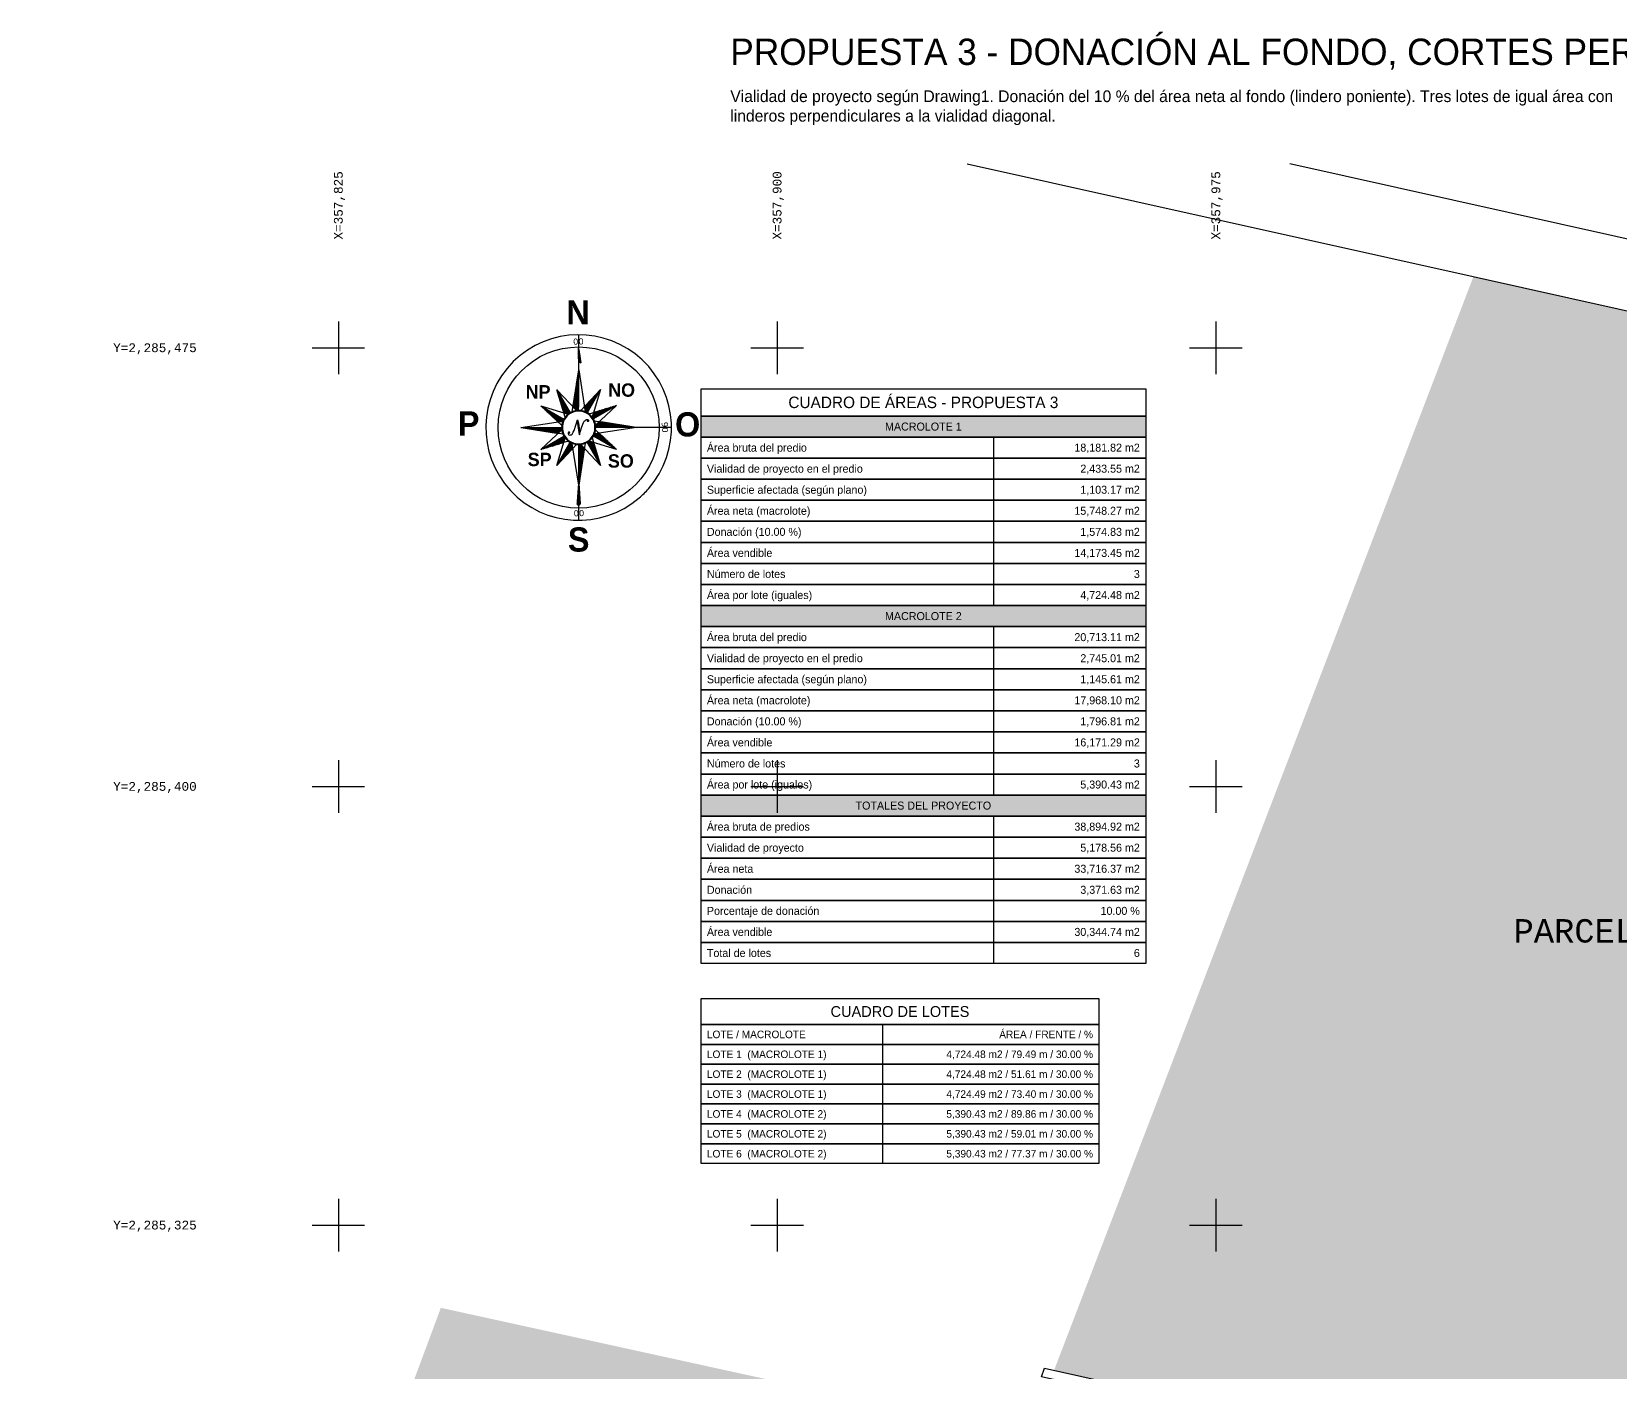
# Model space of a CAD drawing. Header units: metres. Extents: x 357773 to 359650, y 2285074 to 2285535.
# Drawn here: x 359072.6 to 359344.1, y 2285299.8 to 2285529 of the extents above; entities that cross this region are included whole.
import ezdxf
from ezdxf.enums import TextEntityAlignment as Align

# ---------------------------------------------------------------- set-up
doc = ezdxf.new("R2010")
doc.units = ezdxf.units.M
doc.header["$LTSCALE"] = 0.5
for name, color, linetype in [('_Textos', 7, 'Continuous'), ('CVL_RET_TX', 2, 'Continuous'), ('CVL_RETUTM', 8, 'Continuous'), ('NORTE', 253, 'Continuous'), ('TABLA_CONTENIDOS', 7, 'Continuous'), ('TEXTOS', 7, 'Continuous'), ('VIAL_ASFALTO', 8, 'Continuous'), ('ZONA PARCELADA', 7, 'Continuous')]:
    doc.layers.add(name, color=color, linetype=linetype)
doc.styles.add('MONOTXT4', font='monotxt4.shx')
doc.styles.add('ROMANC', font='verdana.ttf', dxfattribs={"height": 3})
doc.styles.add('ROMANTICBOLD', font='romb____.pfb', dxfattribs={"height": 10})

# ---------------------------------------------------------------- blocks, each defined once
blk = doc.blocks.new('TABLA_CONTENIDOS_P3')
at = {"layer": 'TABLA_CONTENIDOS', "transparency": 33554508}
for points in [[(0, -4.68), (76, -4.68), (76, -8.28), (0, -8.28)], [(0, -37.08), (76, -37.08), (76, -40.68), (0, -40.68)], [(0, -69.48), (76, -69.48), (76, -73.08), (0, -73.08)]]:
    blk.add_hatch(color=8, dxfattribs=at).paths.add_polyline_path(points)
at = {"layer": 'TABLA_CONTENIDOS'}
for p, q in [((50, -8.28), (50, -11.88)), ((50, -11.88), (50, -15.48)), ((50, -15.48), (50, -19.08)), ((50, -19.08), (50, -22.68)), ((50, -22.68), (50, -26.28)), ((50, -26.28), (50, -29.88)), ((50, -29.88), (50, -33.48)), ((50, -33.48), (50, -37.08)), ((50, -40.68), (50, -44.28)), ((50, -44.28), (50, -47.88)), ((50, -47.88), (50, -51.48)), ((50, -51.48), (50, -55.08)), ((50, -55.08), (50, -58.68)), ((50, -58.68), (50, -62.28)), ((50, -62.28), (50, -65.88)), ((50, -65.88), (50, -69.48)), ((50, -73.08), (50, -76.68)), ((50, -76.68), (50, -80.28)), ((50, -80.28), (50, -83.88)), ((50, -83.88), (50, -87.48)), ((50, -87.48), (50, -91.08)), ((50, -91.08), (50, -94.68)), ((50, -94.68), (50, -98.28))]:
    blk.add_line(p, q, dxfattribs=at)
for points in [[(0, 0), (76, 0), (76, -4.68), (0, -4.68)], [(0, -4.68), (76, -4.68), (76, -8.28), (0, -8.28)], [(0, -8.28), (76, -8.28), (76, -11.88), (0, -11.88)], [(0, -11.88), (76, -11.88), (76, -15.48), (0, -15.48)], [(0, -15.48), (76, -15.48), (76, -19.08), (0, -19.08)], [(0, -19.08), (76, -19.08), (76, -22.68), (0, -22.68)], [(0, -22.68), (76, -22.68), (76, -26.28), (0, -26.28)], [(0, -26.28), (76, -26.28), (76, -29.88), (0, -29.88)], [(0, -29.88), (76, -29.88), (76, -33.48), (0, -33.48)], [(0, -33.48), (76, -33.48), (76, -37.08), (0, -37.08)], [(0, -37.08), (76, -37.08), (76, -40.68), (0, -40.68)], [(0, -40.68), (76, -40.68), (76, -44.28), (0, -44.28)], [(0, -44.28), (76, -44.28), (76, -47.88), (0, -47.88)], [(0, -47.88), (76, -47.88), (76, -51.48), (0, -51.48)], [(0, -51.48), (76, -51.48), (76, -55.08), (0, -55.08)], [(0, -55.08), (76, -55.08), (76, -58.68), (0, -58.68)], [(0, -58.68), (76, -58.68), (76, -62.28), (0, -62.28)], [(0, -62.28), (76, -62.28), (76, -65.88), (0, -65.88)], [(0, -65.88), (76, -65.88), (76, -69.48), (0, -69.48)], [(0, -69.48), (76, -69.48), (76, -73.08), (0, -73.08)], [(0, -73.08), (76, -73.08), (76, -76.68), (0, -76.68)], [(0, -76.68), (76, -76.68), (76, -80.28), (0, -80.28)], [(0, -80.28), (76, -80.28), (76, -83.88), (0, -83.88)], [(0, -83.88), (76, -83.88), (76, -87.48), (0, -87.48)], [(0, -87.48), (76, -87.48), (76, -91.08), (0, -91.08)], [(0, -91.08), (76, -91.08), (76, -94.68), (0, -94.68)], [(0, -94.68), (76, -94.68), (76, -98.28), (0, -98.28)]]:
    blk.add_lwpolyline(points, close=True, dxfattribs=at)
for s, height, p in [('CUADRO DE ÁREAS - PROPUESTA 3', 1.9656, (38, -2.34)), ('MACROLOTE 1', 1.368, (38, -6.48)), ('MACROLOTE 2', 1.368, (38, -38.88)), ('TOTALES DEL PROYECTO', 1.368, (38, -71.28))]:
    blk.add_text(s, height=height, dxfattribs=at).set_placement(p, align=Align.MIDDLE_CENTER)
for s, p in [('Área bruta del predio', (1, -10.08)), ('Vialidad de proyecto en el predio', (1, -13.68)), ('Superficie afectada (según plano)', (1, -17.28)), ('Área neta (macrolote)', (1, -20.88)), ('Donación (10.00 %)', (1, -24.48)), ('Área vendible', (1, -28.08)), ('Número de lotes', (1, -31.68)), ('Área por lote (iguales)', (1, -35.28)), ('Área bruta del predio', (1, -42.48)), ('Vialidad de proyecto en el predio', (1, -46.08)), ('Superficie afectada (según plano)', (1, -49.68)), ('Área neta (macrolote)', (1, -53.28)), ('Donación (10.00 %)', (1, -56.88)), ('Área vendible', (1, -60.48)), ('Número de lotes', (1, -64.08)), ('Área por lote (iguales)', (1, -67.68)), ('Área bruta de predios', (1, -74.88)), ('Vialidad de proyecto', (1, -78.48)), ('Área neta', (1, -82.08)), ('Donación', (1, -85.68)), ('Porcentaje de donación', (1, -89.28)), ('Área vendible', (1, -92.88)), ('Total de lotes', (1, -96.48))]:
    blk.add_text(s, height=1.368, dxfattribs=at).set_placement(p, align=Align.MIDDLE_LEFT)
for s, height, p in [('18,181.82 m2', 1.368, (75, -10.08)), ('2,433.55 m2', 1.368, (75, -13.68)), ('1,103.17 m2', 1.368, (75, -17.28)), ('15,748.27 m2', 1.368, (75, -20.88)), ('1,574.83 m2', 1.368, (75, -24.48)), ('14,173.45 m2', 1.368, (75, -28.08)), ('3', 1.37, (75, -31.68)), ('4,724.48 m2', 1.368, (75, -35.28)), ('20,713.11 m2', 1.368, (75, -42.48)), ('2,745.01 m2', 1.368, (75, -46.08)), ('1,145.61 m2', 1.368, (75, -49.68)), ('17,968.10 m2', 1.368, (75, -53.28)), ('1,796.81 m2', 1.368, (75, -56.88)), ('16,171.29 m2', 1.368, (75, -60.48)), ('3', 1.37, (75, -64.08)), ('5,390.43 m2', 1.368, (75, -67.68)), ('38,894.92 m2', 1.368, (75, -74.88)), ('5,178.56 m2', 1.368, (75, -78.48)), ('33,716.37 m2', 1.368, (75, -82.08)), ('3,371.63 m2', 1.368, (75, -85.68)), ('10.00 %', 1.368, (75, -89.28)), ('30,344.74 m2', 1.368, (75, -92.88)), ('6', 1.37, (75, -96.48))]:
    blk.add_text(s, height=height, dxfattribs=at).set_placement(p, align=Align.MIDDLE_RIGHT)
blk = doc.blocks.new('TABLA_CONTENIDOS_P3_LOTES')
at = {"layer": 'TABLA_CONTENIDOS'}
for p, q in [((31, -4.42), (31, -7.82)), ((31, -7.82), (31, -11.22)), ((31, -11.22), (31, -14.62)), ((31, -14.62), (31, -18.02)), ((31, -18.02), (31, -21.42)), ((31, -21.42), (31, -24.82)), ((31, -24.82), (31, -28.22))]:
    blk.add_line(p, q, dxfattribs=at)
for points in [[(0, 0), (68, 0), (68, -4.42), (0, -4.42)], [(0, -4.42), (68, -4.42), (68, -7.82), (0, -7.82)], [(0, -7.82), (68, -7.82), (68, -11.22), (0, -11.22)], [(0, -11.22), (68, -11.22), (68, -14.62), (0, -14.62)], [(0, -14.62), (68, -14.62), (68, -18.02), (0, -18.02)], [(0, -18.02), (68, -18.02), (68, -21.42), (0, -21.42)], [(0, -21.42), (68, -21.42), (68, -24.82), (0, -24.82)], [(0, -24.82), (68, -24.82), (68, -28.22), (0, -28.22)]]:
    blk.add_lwpolyline(points, close=True, dxfattribs=at)
blk.add_text('CUADRO DE LOTES', height=1.8564, dxfattribs=at).set_placement((34, -2.21), align=Align.MIDDLE_CENTER)
for s, p in [('LOTE / MACROLOTE', (1, -6.12)), ('LOTE 1  (MACROLOTE 1)', (1, -9.52)), ('LOTE 2  (MACROLOTE 1)', (1, -12.92)), ('LOTE 3  (MACROLOTE 1)', (1, -16.32)), ('LOTE 4  (MACROLOTE 2)', (1, -19.72)), ('LOTE 5  (MACROLOTE 2)', (1, -23.12)), ('LOTE 6  (MACROLOTE 2)', (1, -26.52))]:
    blk.add_text(s, height=1.292, dxfattribs=at).set_placement(p, align=Align.MIDDLE_LEFT)
for s, p in [('ÁREA / FRENTE / %', (67, -6.12)), ('4,724.48 m2 / 79.49 m / 30.00 %', (67, -9.52)), ('4,724.48 m2 / 51.61 m / 30.00 %', (67, -12.92)), ('4,724.49 m2 / 73.40 m / 30.00 %', (67, -16.32)), ('5,390.43 m2 / 89.86 m / 30.00 %', (67, -19.72)), ('5,390.43 m2 / 59.01 m / 30.00 %', (67, -23.12)), ('5,390.43 m2 / 77.37 m / 30.00 %', (67, -26.52))]:
    blk.add_text(s, height=1.292, dxfattribs=at).set_placement(p, align=Align.MIDDLE_RIGHT)

msp = doc.modelspace()

# ---------------------------------------------------------------- hatches: boundary and pattern name
h = msp.add_hatch(color=61)
h.dxf.hatch_style = 1
h.paths.add_polyline_path([(359319.021, 2285487.145), (359247.331, 2285300.145), (359347.082, 2285277.904), (359417.599, 2285465.16)])
h.paths.add_polyline_path([(359142.527, 2285310.852), (359072.598, 2285123.07), (359170.17, 2285100.389), (359241.727, 2285289.095)])

# ---------------------------------------------------------------- linework, layer by layer
at = {"layer": 'CVL_RETUTM', "color": 8, "linetype": 'Continuous'}
for p, q in [((359125, 2285479.5), (359125, 2285470.5)), ((359200, 2285479.5), (359200, 2285470.5)), ((359275, 2285479.5), (359275, 2285470.5)), ((359120.5, 2285475), (359129.5, 2285475)), ((359195.5, 2285475), (359204.5, 2285475)), ((359270.5, 2285475), (359279.5, 2285475)), ((359125, 2285404.5), (359125, 2285395.5)), ((359200, 2285404.5), (359200, 2285395.5)), ((359275, 2285404.5), (359275, 2285395.5)), ((359120.5, 2285400), (359129.5, 2285400)), ((359195.5, 2285400), (359204.5, 2285400)), ((359270.5, 2285400), (359279.5, 2285400)), ((359125, 2285329.5), (359125, 2285320.5)), ((359200, 2285329.5), (359200, 2285320.5)), ((359275, 2285329.5), (359275, 2285320.5)), ((359120.5, 2285325), (359129.5, 2285325)), ((359195.5, 2285325), (359204.5, 2285325)), ((359270.5, 2285325), (359279.5, 2285325))]:
    msp.add_line(p, q, dxfattribs=at)
at = {"layer": 'NORTE', "color": 0, "linetype": 'Continuous'}
for p, q in [((359166.081, 2285464.833), (359166.081, 2285477.225)), ((359166.081, 2285471.225), (359166.068, 2285474.931)), ((359166.081, 2285474.687), (359166.438, 2285472.397)), ((359166.088, 2285472.355), (359166.081, 2285474.687)), ((359166.114, 2285472.425), (359166.107, 2285474.516)), ((359166.14, 2285472.458), (359166.134, 2285474.345)), ((359166.166, 2285472.479), (359166.161, 2285474.175)), ((359166.192, 2285472.494), (359166.187, 2285474.004)), ((359166.218, 2285472.504), (359166.214, 2285473.834)), ((359166.244, 2285472.509), (359166.24, 2285473.663)), ((359164.963, 2285464.054), (359166.081, 2285471.225)), ((359166.081, 2285471.225), (359167.192, 2285464.057)), ((359166.27, 2285472.511), (359166.267, 2285473.493)), ((359166.296, 2285472.509), (359166.294, 2285473.322)), ((359166.322, 2285472.503), (359166.32, 2285473.152)), ((359166.349, 2285472.493), (359166.347, 2285472.981)), ((359166.375, 2285472.477), (359166.374, 2285472.811)), ((359166.401, 2285472.455), (359166.4, 2285472.64)), ((359166.427, 2285472.42), (359166.427, 2285472.469)), ((359165.636, 2285464.311), (359165.636, 2285468.371)), ((359165.692, 2285464.277), (359165.692, 2285468.727)), ((359165.747, 2285464.277), (359165.747, 2285469.084)), ((359165.803, 2285464.277), (359165.803, 2285469.441)), ((359165.858, 2285464.277), (359165.858, 2285469.798)), ((359165.914, 2285464.277), (359165.914, 2285470.154)), ((359165.97, 2285464.277), (359165.97, 2285470.511)), ((359166.025, 2285464.277), (359166.025, 2285470.868)), ((359162.325, 2285467.827), (359164.615, 2285463.882)), ((359162.325, 2285467.827), (359165.693, 2285464.251)), ((359163.761, 2285463.129), (359162.325, 2285467.827)), ((359162.397, 2285467.593), (359164.567, 2285463.854)), ((359162.468, 2285467.36), (359164.519, 2285463.826)), ((359162.54, 2285467.126), (359164.471, 2285463.798)), ((359162.611, 2285466.892), (359164.423, 2285463.77)), ((359162.682, 2285466.658), (359164.375, 2285463.743)), ((359162.754, 2285466.425), (359164.327, 2285463.715)), ((359162.825, 2285466.191), (359164.279, 2285463.687)), ((359162.897, 2285465.957), (359164.209, 2285463.696)), ((359162.968, 2285465.723), (359164.131, 2285463.719)), ((359165.191, 2285464.783), (359165.191, 2285465.517)), ((359165.247, 2285464.724), (359165.247, 2285465.873)), ((359165.302, 2285464.665), (359165.302, 2285466.23)), ((359165.358, 2285464.606), (359165.358, 2285466.587)), ((359165.414, 2285464.547), (359165.414, 2285466.944)), ((359165.469, 2285464.488), (359165.469, 2285467.3)), ((359165.525, 2285464.429), (359165.525, 2285467.657)), ((359165.58, 2285464.37), (359165.58, 2285468.014)), ((359166.462, 2285464.252), (359169.821, 2285467.836)), ((359167.648, 2285465.518), (359167.11, 2285464.586)), ((359167.815, 2285465.696), (359167.124, 2285464.498)), ((359167.983, 2285465.874), (359167.137, 2285464.41)), ((359168.15, 2285466.053), (359167.151, 2285464.323)), ((359168.317, 2285466.231), (359167.165, 2285464.235)), ((359168.484, 2285466.409), (359167.178, 2285464.148)), ((359168.651, 2285466.587), (359167.203, 2285464.08)), ((359168.818, 2285466.766), (359167.252, 2285464.052)), ((359168.985, 2285466.944), (359167.3, 2285464.024)), ((359169.153, 2285467.122), (359167.348, 2285463.997)), ((359169.32, 2285467.301), (359167.396, 2285463.969)), ((359169.487, 2285467.479), (359167.444, 2285463.941)), ((359169.654, 2285467.657), (359167.492, 2285463.913)), ((359169.821, 2285467.836), (359167.54, 2285463.885)), ((359169.821, 2285467.836), (359168.397, 2285463.134)), ((359159.594, 2285465.083), (359163.549, 2285462.811)), ((359159.594, 2285465.083), (359164.298, 2285463.669)), ((359163.185, 2285461.732), (359159.594, 2285465.083)), ((359159.772, 2285464.916), (359163.521, 2285462.763)), ((359159.951, 2285464.749), (359163.494, 2285462.715)), ((359160.13, 2285464.583), (359163.466, 2285462.666)), ((359160.308, 2285464.416), (359163.438, 2285462.618)), ((359160.487, 2285464.249), (359163.411, 2285462.57)), ((359160.666, 2285464.082), (359163.383, 2285462.522)), ((359160.845, 2285463.916), (359163.355, 2285462.474)), ((359161.023, 2285463.749), (359163.281, 2285462.452)), ((359161.202, 2285463.582), (359163.193, 2285462.439)), ((359161.381, 2285463.415), (359163.105, 2285462.425)), ((359161.559, 2285463.249), (359163.017, 2285462.411)), ((359161.738, 2285463.082), (359162.93, 2285462.398)), ((359161.917, 2285462.915), (359162.842, 2285462.384)), ((359163.039, 2285465.49), (359164.053, 2285463.743)), ((359163.111, 2285465.256), (359163.976, 2285463.766)), ((359163.182, 2285465.022), (359163.898, 2285463.79)), ((359163.254, 2285464.788), (359163.82, 2285463.813)), ((359163.325, 2285464.555), (359163.742, 2285463.836)), ((359163.396, 2285464.321), (359163.664, 2285463.86)), ((359163.468, 2285464.087), (359163.586, 2285463.883)), ((359165.136, 2285464.842), (359165.136, 2285465.16)), ((359166.081, 2285464.277), (359166.081, 2285464.277)), ((359166.081, 2285464.277), (359166.081, 2285464.277)), ((359166.081, 2285464.146), (359166.081, 2285464.146)), ((359166.081, 2285464.146), (359166.081, 2285464.146)), ((359166.081, 2285464.146), (359166.081, 2285464.146)), ((359167.147, 2285464.983), (359167.069, 2285464.849)), ((359167.314, 2285465.161), (359167.083, 2285464.761)), ((359167.481, 2285465.339), (359167.097, 2285464.673)), ((359167.858, 2285463.673), (359172.559, 2285465.098)), ((359168.416, 2285463.2), (359168.397, 2285463.134)), ((359170.922, 2285464.602), (359168.414, 2285463.154)), ((359170.688, 2285464.531), (359168.424, 2285463.223)), ((359171.156, 2285464.672), (359168.442, 2285463.106)), ((359170.454, 2285464.46), (359168.447, 2285463.301)), ((359171.39, 2285464.743), (359168.47, 2285463.058)), ((359170.22, 2285464.389), (359168.471, 2285463.379)), ((359169.986, 2285464.318), (359168.494, 2285463.457)), ((359171.624, 2285464.814), (359168.498, 2285463.009)), ((359169.752, 2285464.247), (359168.518, 2285463.535)), ((359171.857, 2285464.885), (359168.526, 2285462.961)), ((359169.518, 2285464.176), (359168.542, 2285463.612)), ((359172.091, 2285464.956), (359168.553, 2285462.913)), ((359169.284, 2285464.105), (359168.565, 2285463.69)), ((359172.325, 2285465.027), (359168.581, 2285462.865)), ((359169.051, 2285464.035), (359168.589, 2285463.768)), ((359172.559, 2285465.098), (359168.609, 2285462.817)), ((359168.817, 2285463.964), (359168.612, 2285463.846)), ((359172.559, 2285465.098), (359168.975, 2285461.738)), ((359156.213, 2285461.357), (359163.381, 2285462.468)), ((359163.384, 2285460.24), (359156.213, 2285461.357)), ((359156.213, 2285461.357), (359163.161, 2285461.357)), ((359156.57, 2285461.302), (359163.161, 2285461.302)), ((359156.927, 2285461.246), (359163.161, 2285461.246)), ((359157.284, 2285461.19), (359163.161, 2285461.19)), ((359157.64, 2285461.135), (359163.161, 2285461.135)), ((359157.997, 2285461.079), (359163.161, 2285461.079)), ((359158.354, 2285461.024), (359163.161, 2285461.024)), ((359158.711, 2285460.968), (359163.161, 2285460.968)), ((359159.067, 2285460.913), (359163.118, 2285460.913)), ((359159.424, 2285460.857), (359163.059, 2285460.857)), ((359159.602, 2285457.617), (359163.186, 2285460.976)), ((359159.781, 2285460.801), (359163, 2285460.801)), ((359160.138, 2285460.746), (359162.941, 2285460.746)), ((359160.494, 2285460.69), (359162.881, 2285460.69)), ((359160.851, 2285460.635), (359162.822, 2285460.635)), ((359161.208, 2285460.579), (359162.763, 2285460.579)), ((359161.564, 2285460.523), (359162.703, 2285460.523)), ((359161.921, 2285460.468), (359162.644, 2285460.468)), ((359162.095, 2285462.748), (359162.754, 2285462.37)), ((359162.274, 2285462.582), (359162.666, 2285462.357)), ((359162.278, 2285460.412), (359162.585, 2285460.412)), ((359162.453, 2285462.415), (359162.578, 2285462.343)), ((359163.161, 2285461.357), (359163.161, 2285461.357)), ((359163.161, 2285461.357), (359163.161, 2285461.357)), ((359163.161, 2285461.357), (359163.161, 2285461.357)), ((359163.292, 2285461.357), (359163.292, 2285461.357)), ((359163.292, 2285461.357), (359163.292, 2285461.357)), ((359164.271, 2285460.444), (359164.269, 2285460.303)), ((359164.269, 2285460.303), (359164.331, 2285460.177)), ((359164.326, 2285460.544), (359164.271, 2285460.444)), ((359164.421, 2285460.589), (359164.326, 2285460.544)), ((359164.331, 2285460.177), (359164.421, 2285460.095)), ((359164.517, 2285460.569), (359164.421, 2285460.589)), ((359164.421, 2285460.095), (359164.554, 2285460.066)), ((359164.435, 2285460.36), (359164.52, 2285460.395)), ((359164.551, 2285460.483), (359164.517, 2285460.569)), ((359164.52, 2285460.395), (359164.551, 2285460.483)), ((359164.554, 2285460.066), (359164.687, 2285460.085)), ((359164.687, 2285460.085), (359164.807, 2285460.126)), ((359164.807, 2285460.126), (359164.948, 2285460.227)), ((359164.948, 2285460.227), (359165.088, 2285460.428)), ((359165.088, 2285460.428), (359165.162, 2285460.589)), ((359165.162, 2285460.589), (359165.287, 2285460.873)), ((359165.287, 2285460.873), (359165.898, 2285462.686)), ((359165.9, 2285462.69), (359165.884, 2285462.371)), ((359165.884, 2285462.371), (359165.903, 2285462.072)), ((359165.888, 2285462.312), (359165.973, 2285462.397)), ((359165.89, 2285462.499), (359165.936, 2285462.545)), ((359165.898, 2285462.686), (359165.9, 2285462.69)), ((359165.899, 2285462.139), (359166.01, 2285462.25)), ((359165.9, 2285462.69), (359166.05, 2285462.091)), ((359165.903, 2285462.072), (359166.19, 2285460.165)), ((359165.918, 2285461.974), (359166.047, 2285462.103)), ((359165.942, 2285461.814), (359166.07, 2285461.942)), ((359165.966, 2285461.654), (359166.092, 2285461.78)), ((359165.99, 2285461.493), (359166.115, 2285461.618)), ((359166.014, 2285461.333), (359166.137, 2285461.456)), ((359166.038, 2285461.173), (359166.159, 2285461.294)), ((359166.05, 2285462.091), (359166.228, 2285460.792)), ((359166.062, 2285461.013), (359166.181, 2285461.132)), ((359166.086, 2285460.853), (359166.203, 2285460.97)), ((359166.11, 2285460.692), (359166.226, 2285460.808)), ((359166.134, 2285460.532), (359166.22, 2285460.618)), ((359166.159, 2285460.372), (359166.212, 2285460.425)), ((359166.183, 2285460.212), (359166.203, 2285460.232)), ((359166.19, 2285460.165), (359166.197, 2285460.095)), ((359166.228, 2285460.792), (359166.197, 2285460.095)), ((359166.197, 2285460.095), (359166.335, 2285460.581)), ((359166.197, 2285460.095), (359166.197, 2285460.095)), ((359166.335, 2285460.581), (359166.56, 2285461.304)), ((359166.56, 2285461.304), (359166.782, 2285461.955)), ((359166.782, 2285461.955), (359166.911, 2285462.219)), ((359166.911, 2285462.219), (359167.035, 2285462.421)), ((359167.035, 2285462.421), (359167.168, 2285462.566)), ((359167.168, 2285462.566), (359167.319, 2285462.671)), ((359167.319, 2285462.671), (359167.431, 2285462.708)), ((359167.431, 2285462.708), (359167.58, 2285462.722)), ((359167.558, 2285462.444), (359167.566, 2285462.512)), ((359167.602, 2285462.385), (359167.558, 2285462.444)), ((359167.566, 2285462.512), (359167.61, 2285462.556)), ((359167.58, 2285462.722), (359167.684, 2285462.702)), ((359167.681, 2285462.377), (359167.602, 2285462.385)), ((359167.61, 2285462.556), (359167.686, 2285462.563)), ((359167.751, 2285462.417), (359167.681, 2285462.377)), ((359167.684, 2285462.702), (359167.742, 2285462.644)), ((359167.742, 2285462.644), (359167.775, 2285462.573)), ((359167.779, 2285462.489), (359167.751, 2285462.417)), ((359167.775, 2285462.573), (359167.779, 2285462.489)), ((359171.846, 2285458.285), (359168.72, 2285460.09)), ((359171.668, 2285458.453), (359168.748, 2285460.138)), ((359171.489, 2285458.62), (359168.776, 2285460.186)), ((359168.778, 2285462.474), (359175.948, 2285461.357)), ((359168.831, 2285460.252), (359168.778, 2285460.24)), ((359171.311, 2285458.787), (359168.803, 2285460.235)), ((359175.948, 2285461.357), (359168.831, 2285460.252)), ((359168.87, 2285461.357), (359168.87, 2285461.357)), ((359168.87, 2285461.357), (359168.87, 2285461.357)), ((359171.133, 2285458.954), (359168.872, 2285460.259)), ((359170.954, 2285459.121), (359168.96, 2285460.272)), ((359168.975, 2285460.976), (359172.559, 2285457.617)), ((359173.451, 2285461.746), (359169, 2285461.746)), ((359173.808, 2285461.691), (359169, 2285461.691)), ((359174.164, 2285461.635), (359169, 2285461.635)), ((359174.521, 2285461.58), (359169, 2285461.58)), ((359174.878, 2285461.524), (359169, 2285461.524)), ((359175.235, 2285461.468), (359169, 2285461.468)), ((359175.591, 2285461.413), (359169, 2285461.413)), ((359175.948, 2285461.357), (359169, 2285461.357)), ((359169, 2285461.357), (359169, 2285461.357)), ((359169, 2285461.357), (359169, 2285461.357)), ((359173.094, 2285461.802), (359169.043, 2285461.802)), ((359170.776, 2285459.288), (359169.048, 2285460.286)), ((359172.737, 2285461.857), (359169.102, 2285461.857)), ((359170.598, 2285459.455), (359169.135, 2285460.3)), ((359172.381, 2285461.913), (359169.162, 2285461.913)), ((359172.024, 2285461.969), (359169.221, 2285461.969)), ((359170.419, 2285459.623), (359169.223, 2285460.313)), ((359171.667, 2285462.024), (359169.28, 2285462.024)), ((359170.241, 2285459.79), (359169.311, 2285460.327)), ((359171.31, 2285462.08), (359169.339, 2285462.08)), ((359170.063, 2285459.957), (359169.398, 2285460.34)), ((359170.954, 2285462.135), (359169.399, 2285462.135)), ((359170.597, 2285462.191), (359169.458, 2285462.191)), ((359169.884, 2285460.124), (359169.486, 2285460.354)), ((359170.24, 2285462.247), (359169.517, 2285462.247)), ((359169.706, 2285460.291), (359169.573, 2285460.368)), ((359169.883, 2285462.302), (359169.577, 2285462.302)), ((359181.949, 2285461.357), (359175.948, 2285461.357)), ((359159.602, 2285457.617), (359163.552, 2285459.898)), ((359164.303, 2285459.041), (359159.602, 2285457.617)), ((359159.836, 2285457.688), (359163.58, 2285459.849)), ((359160.07, 2285457.759), (359163.608, 2285459.801)), ((359160.304, 2285457.829), (359163.636, 2285459.753)), ((359160.538, 2285457.9), (359163.664, 2285459.705)), ((359160.772, 2285457.971), (359163.691, 2285459.657)), ((359161.006, 2285458.042), (359163.719, 2285459.609)), ((359161.24, 2285458.113), (359163.747, 2285459.561)), ((359161.473, 2285458.184), (359163.738, 2285459.491)), ((359161.707, 2285458.255), (359163.714, 2285459.413)), ((359161.941, 2285458.326), (359163.69, 2285459.335)), ((359162.175, 2285458.396), (359163.667, 2285459.258)), ((359162.34, 2285454.879), (359163.765, 2285459.58)), ((359162.34, 2285454.879), (359164.621, 2285458.829)), ((359165.7, 2285458.463), (359162.34, 2285454.879)), ((359162.409, 2285458.467), (359163.643, 2285459.18)), ((359162.507, 2285455.057), (359164.669, 2285458.801)), ((359162.643, 2285458.538), (359163.62, 2285459.102)), ((359162.675, 2285455.235), (359164.717, 2285458.773)), ((359162.842, 2285455.414), (359164.765, 2285458.746)), ((359162.877, 2285458.609), (359163.596, 2285459.024)), ((359163.009, 2285455.592), (359164.814, 2285458.718)), ((359163.111, 2285458.68), (359163.573, 2285458.946)), ((359163.176, 2285455.77), (359164.862, 2285458.69)), ((359163.343, 2285455.949), (359164.91, 2285458.662)), ((359163.345, 2285458.751), (359163.549, 2285458.869)), ((359163.51, 2285456.127), (359164.958, 2285458.634)), ((359163.677, 2285456.305), (359164.984, 2285458.569)), ((359163.845, 2285456.484), (359164.998, 2285458.481)), ((359164.012, 2285456.662), (359165.011, 2285458.394)), ((359164.179, 2285456.84), (359165.025, 2285458.306)), ((359164.346, 2285457.019), (359165.039, 2285458.218)), ((359164.513, 2285457.197), (359165.052, 2285458.131)), ((359164.68, 2285457.375), (359165.066, 2285458.043)), ((359164.847, 2285457.554), (359165.079, 2285457.955)), ((359164.983, 2285458.575), (359164.963, 2285458.66)), ((359166.081, 2285451.49), (359164.983, 2285458.575)), ((359165.015, 2285457.732), (359165.093, 2285457.868)), ((359167.198, 2285458.66), (359166.081, 2285451.49)), ((359166.081, 2285458.568), (359166.081, 2285458.568)), ((359166.081, 2285458.568), (359166.081, 2285458.568)), ((359166.081, 2285458.438), (359166.081, 2285458.438)), ((359166.081, 2285458.438), (359166.081, 2285458.438)), ((359166.081, 2285453.876), (359166.081, 2285458.438)), ((359166.081, 2285445.489), (359166.081, 2285457.882)), ((359166.136, 2285451.847), (359166.136, 2285458.438)), ((359166.192, 2285452.203), (359166.192, 2285458.438)), ((359166.247, 2285452.56), (359166.247, 2285458.438)), ((359166.303, 2285452.917), (359166.303, 2285458.438)), ((359166.359, 2285453.274), (359166.359, 2285458.438)), ((359166.414, 2285453.63), (359166.414, 2285458.438)), ((359169.821, 2285454.879), (359166.462, 2285458.463)), ((359166.47, 2285453.987), (359166.47, 2285458.438)), ((359166.525, 2285454.344), (359166.525, 2285458.395)), ((359166.581, 2285454.701), (359166.581, 2285458.336)), ((359166.637, 2285455.057), (359166.637, 2285458.276)), ((359166.692, 2285455.414), (359166.692, 2285458.217)), ((359166.748, 2285455.771), (359166.748, 2285458.158)), ((359166.803, 2285456.128), (359166.803, 2285458.098)), ((359166.859, 2285456.484), (359166.859, 2285458.039)), ((359166.914, 2285456.841), (359166.914, 2285457.98)), ((359166.97, 2285457.198), (359166.97, 2285457.921)), ((359167.026, 2285457.555), (359167.026, 2285457.861)), ((359169.821, 2285454.879), (359167.54, 2285458.829)), ((359169.75, 2285455.113), (359167.588, 2285458.857)), ((359169.679, 2285455.347), (359167.637, 2285458.885)), ((359169.608, 2285455.58), (359167.685, 2285458.912)), ((359169.538, 2285455.814), (359167.733, 2285458.94)), ((359169.467, 2285456.048), (359167.781, 2285458.968)), ((359169.396, 2285456.282), (359167.829, 2285458.996)), ((359172.559, 2285457.617), (359167.858, 2285459.041)), ((359169.325, 2285456.516), (359167.877, 2285459.024)), ((359169.254, 2285456.75), (359167.947, 2285459.014)), ((359169.183, 2285456.984), (359168.025, 2285458.991)), ((359169.112, 2285457.218), (359168.102, 2285458.967)), ((359169.042, 2285457.452), (359168.18, 2285458.943)), ((359168.971, 2285457.686), (359168.258, 2285458.92)), ((359168.9, 2285457.92), (359168.336, 2285458.896)), ((359168.397, 2285459.58), (359169.821, 2285454.879)), ((359168.829, 2285458.153), (359168.414, 2285458.873)), ((359168.758, 2285458.387), (359168.491, 2285458.849)), ((359168.687, 2285458.621), (359168.569, 2285458.826)), ((359172.559, 2285457.617), (359168.609, 2285459.898)), ((359172.381, 2285457.784), (359168.637, 2285459.946)), ((359172.203, 2285457.951), (359168.664, 2285459.994)), ((359172.024, 2285458.118), (359168.692, 2285460.042)), ((359166.081, 2285451.761), (359165.846, 2285448.305)), ((359165.924, 2285448.128), (359165.924, 2285449.456)), ((359165.95, 2285448.108), (359165.95, 2285449.84)), ((359165.977, 2285448.093), (359165.977, 2285450.224)), ((359166.003, 2285448.082), (359166.003, 2285450.608)), ((359166.029, 2285448.076), (359166.029, 2285450.993)), ((359166.055, 2285448.071), (359166.055, 2285451.377)), ((359166.081, 2285451.761), (359166.315, 2285448.305)), ((359166.081, 2285448.07), (359166.081, 2285451.761)), ((359166.107, 2285448.071), (359166.107, 2285451.377)), ((359166.133, 2285448.076), (359166.133, 2285450.993)), ((359166.159, 2285448.082), (359166.159, 2285450.608)), ((359166.185, 2285448.093), (359166.185, 2285450.224)), ((359166.211, 2285448.108), (359166.211, 2285449.84)), ((359166.237, 2285448.128), (359166.237, 2285449.456)), ((359165.846, 2285448.296), (359165.846, 2285448.305)), ((359165.872, 2285448.195), (359165.872, 2285448.688)), ((359165.898, 2285448.156), (359165.898, 2285449.072)), ((359166.081, 2285448.069), (359166.081, 2285448.069)), ((359166.081, 2285448.069), (359166.081, 2285448.069)), ((359166.081, 2285448.069), (359166.081, 2285448.069)), ((359166.081, 2285448.069), (359166.081, 2285448.069)), ((359166.081, 2285448.069), (359166.081, 2285448.069)), ((359166.081, 2285448.069), (359166.081, 2285448.069)), ((359166.081, 2285448.069), (359166.081, 2285448.069)), ((359166.081, 2285448.069), (359166.081, 2285448.069)), ((359166.081, 2285448.069), (359166.081, 2285448.069)), ((359166.081, 2285448.069), (359166.081, 2285448.069)), ((359166.081, 2285448.069), (359166.081, 2285448.069)), ((359166.081, 2285448.069), (359166.081, 2285448.069)), ((359166.081, 2285448.069), (359166.081, 2285448.069)), ((359166.081, 2285448.069), (359166.081, 2285448.069)), ((359166.263, 2285448.156), (359166.263, 2285449.072)), ((359166.289, 2285448.195), (359166.289, 2285448.688)), ((359166.315, 2285448.296), (359166.315, 2285448.305))]:
    msp.add_line(p, q, dxfattribs=at)
at = {"layer": 'NORTE', "color": 0}
msp.add_line((359165.707, 2285468.829), (359166.081, 2285471.225), dxfattribs=at)
msp.add_lwpolyline([(359178.02, 2285450.904, 28.5307536), (359176.443, 2285449.339, 0.0350499)], format="xyb", close=True, dxfattribs=at)
at = {"layer": 'NORTE', "color": 0, "linetype": 'Continuous'}
for points in [[(359166.088, 2285472.355), (359166.088, 2285472.355, -0.766123), (359166.438, 2285472.397), (359166.438, 2285472.397)], [(359166.081, 2285448.069), (359166.081, 2285448.069, -0.414214), (359165.846, 2285448.303), (359165.846, 2285448.303)], [(359166.315, 2285448.303), (359166.315, 2285448.303, -0.414214), (359166.081, 2285448.069), (359166.081, 2285448.069)]]:
    msp.add_lwpolyline(points, format="xyb", dxfattribs=at)
at = {"layer": 'NORTE', "color": 0}
msp.add_circle((359166.081, 2285461.357), 13.78, dxfattribs=at)
at = {"layer": 'NORTE', "color": 0, "linetype": 'Continuous'}
for radius, start, end in [(2.919, 89.99995, 180.00003), (2.789, 89.99995, 180.00003), (2.919, 359.99995, 90.00003), (2.789, 359.99995, 90.00003), (2.919, 179.99995, 270.00003), (2.789, 179.99995, 270.00003), (2.789, 269.99995, 0.00003), (2.919, 269.99995, 0.00003)]:
    msp.add_arc((359166.081, 2285461.357), radius, start, end, dxfattribs=at)
at = {"layer": 'VIAL_ASFALTO'}
for points in [[(359535.61, 2285438.86), (359512.51, 2285389.56), (359511.5, 2285387.53), (359510.41, 2285385.54), (359509.23, 2285383.61), (359507.97, 2285381.74), (359506.63, 2285379.92), (359505.2, 2285378.16), (359503.7, 2285376.46), (359502.13, 2285374.83), (359438.89, 2285312.15), (359388.91, 2285270.06), (359388.21, 2285269.54), (359387.47, 2285269.11), (359386.68, 2285268.77), (359385.87, 2285268.51), (359385.03, 2285268.36), (359384.17, 2285268.3), (359383.31, 2285268.34), (359382.45, 2285268.48), (359245.2, 2285299.08), (359245.69, 2285300.51)], [(359245.69, 2285300.51), (359382.78, 2285269.94), (359383.46, 2285269.83), (359384.15, 2285269.8), (359384.84, 2285269.85), (359385.51, 2285269.97), (359386.16, 2285270.17), (359386.79, 2285270.45), (359387.39, 2285270.79), (359387.95, 2285271.21), (359437.87, 2285313.26), (359501.07, 2285375.9), (359502.6, 2285377.48), (359504.06, 2285379.13), (359505.44, 2285380.83), (359506.74, 2285382.6), (359507.97, 2285384.42), (359509.11, 2285386.3), (359510.17, 2285388.22), (359511.15, 2285390.19), (359534.11, 2285439.19)]]:
    msp.add_lwpolyline(points, dxfattribs=at)
at = {"layer": 'ZONA PARCELADA', "color": 0}
msp.add_polyline3d([(359232.476, 2285506.435, 2000), (359318.973, 2285487.155, 2000), (359417.599, 2285465.16, 2000), (359546.11, 2285436.515, 2000), (359517.371, 2285375.185, 2000), (359446.004, 2285304.451, 2000), (359446.004, 2285304.451, 2000)], dxfattribs=at)
at = {"layer": 'ZONA PARCELADA', "color": 51}
msp.add_polyline3d([(359585.495, 2285506.435, 2000), (359557.325, 2285446.31, 2000), (359287.664, 2285506.435, 2000)], dxfattribs=at)

# ---------------------------------------------------------------- block references
at = {"layer": 'TABLA_CONTENIDOS'}
for name, p in [('TABLA_CONTENIDOS_P3', (359187, 2285468)), ('TABLA_CONTENIDOS_P3_LOTES', (359187, 2285363.72))]:
    msp.add_blockref(name, p, dxfattribs=at)

# ---------------------------------------------------------------- texts
at = {"layer": '_Textos', "style": 'MONOTXT4'}
msp.add_text('PARCELA 49', height=4, dxfattribs=at).set_placement((359343.193, 2285375.304), align=Align.MIDDLE)
at = {"layer": 'CVL_RET_TX', "color": 0, "style": 'MONOTXT4'}
for s, p in [('X=357,825', (359125, 2285505.18)), ('X=357,900', (359200, 2285505.18)), ('X=357,975', (359275, 2285505.18))]:
    msp.add_text(s, height=1.5, rotation=90, dxfattribs=at).set_placement(p, align=Align.MIDDLE_RIGHT)
for s, p in [('Y=2,285,475', (359100.793, 2285475)), ('Y=2,285,400', (359100.793, 2285400)), ('Y=2,285,325', (359100.793, 2285325))]:
    msp.add_text(s, height=1.5, dxfattribs=at).set_placement(p, align=Align.MIDDLE_RIGHT)
at = {"layer": 'NORTE', "color": 0}
for s, height, rotation, style, p in [('N', 4.136, 359.99999, 'ROMANTICBOLD', (359163.976, 2285478.974)), ('00', 1.044, 2.01681, 'ROMANC', (359165.141, 2285475.514)), ('NP', 2.2862, 359.99999, 'ROMANTICBOLD', (359157.02, 2285466.318)), ('NO', 2.2862, 359.99999, 'ROMANTICBOLD', (359171.125, 2285466.621)), ('P', 4.136, 359.99999, 'ROMANTICBOLD', (359145.428, 2285459.991)), ('O', 4.136, 359.99999, 'ROMANTICBOLD', (359182.558, 2285459.83)), ('90', 1.044, 272.01681, 'ROMANC', (359180.269, 2285462.297)), ('SP', 2.2862, 359.99999, 'ROMANTICBOLD', (359157.371, 2285454.754)), ('SO', 2.2862, 359.99999, 'ROMANTICBOLD', (359171.082, 2285454.499)), ('00', 1.044, 182.01681, 'ROMANC', (359167.02, 2285447.266)), ('S', 4.136, 359.99999, 'ROMANTICBOLD', (359164.237, 2285440.147))]:
    msp.add_text(s, height=height, rotation=rotation, dxfattribs=dict(at, style=style)).set_placement(p)
at = {"layer": 'TEXTOS'}
msp.add_text('PROPUESTA 3 - DONACIÓN AL FONDO, CORTES PERPENDICULARES A LA VIALIDAD', height=4.5, dxfattribs=at).set_placement((359192, 2285522), align=Align.BOTTOM_LEFT)
at = {"layer": 'TEXTOS', "insert": (359192, 2285519), "char_height": 2, "width": 160, "attachment_point": 1}
msp.add_mtext('Vialidad de proyecto según Drawing1. Donación del 10 % del área neta al fondo (lindero poniente). Tres lotes de igual área con linderos perpendiculares a la vialidad diagonal.', dxfattribs=at)

doc.saveas('drawing.dxf')
